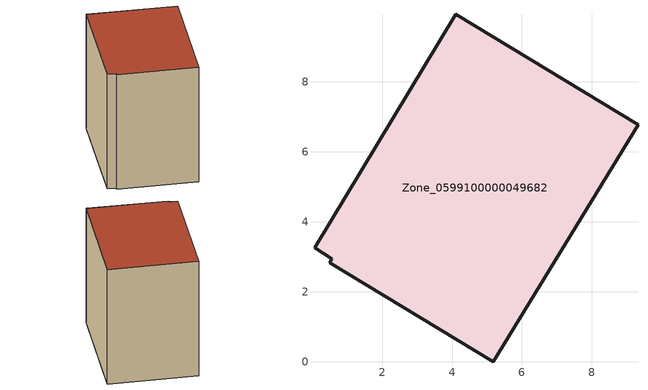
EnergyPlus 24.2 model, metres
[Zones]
Zone_0599100000049682
 floor ground (C_G): 5.18,0 0.51,2.83 0.56,2.94 0.07,3.25 4.11,9.93 9.32,6.78 z0
 wall outside (C_F): 5.18,0 9.32,6.78 4.11,9.93 0.07,3.25 0.56,2.94 0.51,2.83 5.18,0 z0:8.7
 roof outside (C_R): 0.51,2.83 5.18,0 9.32,6.78 4.11,9.93 0.07,3.25 0.56,2.94 z8.7
[BUILDING]
Pand.0599100000049682: North Axis=0; Terrain=City; Loads Convergence Tolerance Value=0.04; Temperature Convergence Tolerance Value=0.4; Solar Distribution=FullExterior; Maximum Number of Warmup Days=25; Minimum Number of Warmup Days=1
[Site:Location]
Rotterdam.The.Hague.AP_ZH_NLD Design_Conditions: Latitude=51.96; Longitude=4.45; Time Zone=1; Elevation=-4.5
[SITE:GROUNDTEMPERATURE:BUILDINGSURFACE]
18, 18, 18, 18, 18, 18, 18, 18, 18, 18, 18, 18
[MATERIAL] Thermal Absorptance=0.9; Solar Absorptance=0.7; Visible Absorptance=0.7
Name | Roughness | Thickness | Conductivity | Density | Specific Heat
G.TC.1946-1964 | MediumSmooth | 0.15 | 1 | 540 | 1210
F.TC.1946-1964 | Rough | 0.3 | 0.857143 | 1920 | 840
R.TC.1946-1964 | MediumRough | 0.2 | 0.235294 | 1500 | 1000
[CONSTRUCTION]
C_G: G.TC.1946-1964
C_F: F.TC.1946-1964
C_R: R.TC.1946-1964
[ZONE]
Zone_0599100000049682: Type=1; Multiplier=1; Ceiling Height=Autocalculate; Volume=Autocalculate; Floor Area=autocalculate; Part of Total Floor Area=Yes
[ZONEINFILTRATION:DESIGNFLOWRATE]
Infil_Zone_0599100000049682: Zone or ZoneList or Space or SpaceList=Zone_0599100000049682; Schedule=AlwaysOn; Design Flow Rate Calculation Method=Flow/Area; Flow Rate per Floor Area=0.003; Constant Term Coefficient=1; Temperature Term Coefficient=0; Velocity Term Coefficient=0; Velocity Squared Term Coefficient=0
[HVACTEMPLATE:ZONE:IDEALLOADSAIRSYSTEM]
Zone_0599100000049682: Maximum Heating Supply Air Temperature=50; Minimum Cooling Supply Air Temperature=13; Maximum Heating Supply Air Humidity Ratio=0.0156; Minimum Cooling Supply Air Humidity Ratio=0.0077; Heating Limit=NoLimit; Cooling Limit=NoLimit; Dehumidification Control Type=ConstantSensibleHeatRatio; Cooling Sensible Heat Ratio=0.7; Dehumidification Setpoint=60; Humidification Control Type=None; Humidification Setpoint=30; Outdoor Air Method=None; Outdoor Air Flow Rate per Person=0.00944; Outdoor Air Flow Rate per Zone Floor Area=0; Outdoor Air Flow Rate per Zone=0; Demand Controlled Ventilation Type=None; Outdoor Air Economizer Type=NoEconomizer; Heat Recovery Type=None; Sensible Heat Recovery Effectiveness=0.7; Latent Heat Recovery Effectiveness=0.65
[ZONECONTROL:THERMOSTAT]
ThermostatControl_Zone_0599100000049682: Zone or ZoneList=Zone_0599100000049682; Control Type Schedule=DualSetpointControlType; Control 1=Thermostat_Zone_0599100000049682; Temperature Difference Between Cutout And Setpoint=0
[THERMOSTATSETPOINT:DUALSETPOINT]
Thermostat_Zone_0599100000049682: Heating Setpoint Temperature Schedule=HeatingSetpoint_Zone_0599100000049682; Cooling Setpoint Temperature Schedule=CoolingSetpoint_Zone_0599100000049682
[SCHEDULE:COMPACT]
HeatingSetpoint_Zone_0599100000049682: Through: 12/31, For: AllDays, Until: 24:00, 21
CoolingSetpoint_Zone_0599100000049682: Through: 12/31, For: AllDays, Until: 24:00, 24
DualSetpointControlType: Through: 12/31, For: AllDays, Until: 24:00, 4
AlwaysOn: Through: 12/31, For: AllDays, Until: 24:00, 1
